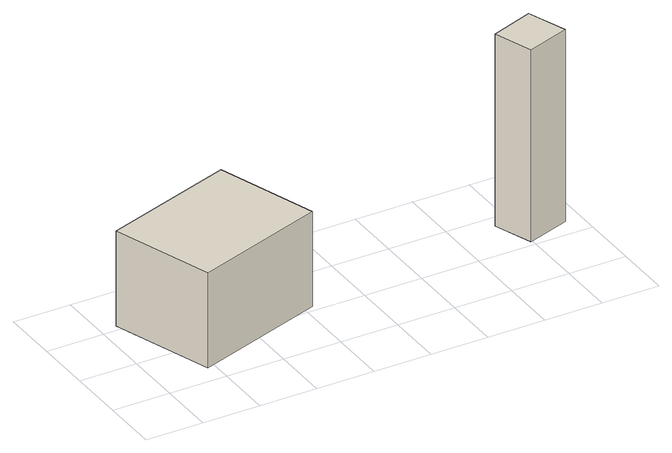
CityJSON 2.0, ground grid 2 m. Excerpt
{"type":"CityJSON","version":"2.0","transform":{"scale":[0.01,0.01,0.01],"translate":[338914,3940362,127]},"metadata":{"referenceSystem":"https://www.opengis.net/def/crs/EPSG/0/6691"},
"CityObjects":{
"building1":{"type":"Building","attributes":{"usage":"441","measuredHeight":3.8,"storeysAboveGround":1,"BuildingIDAttribute.prefecture":"14","BuildingIDAttribute.city":"14151","BuildingDetailAttribute.totalFloorArea":15.66,"BuildingDetailAttribute.buildingFootprintArea":15.66,"BuildingDetailAttribute.buildingStructureType":"610","BuildingDetailAttribute.buildingStructureOrgType":"2","BuildingDetailAttribute.orgUsage":"160","BuildingDetailAttribute.surveyYear":2015},"geometry":[{"type":"Solid","lod":"1","boundaries":[[[[0,1,2,3]],[[2,4,5,3]],[[1,6,4,2]],[[0,7,6,1]],[[3,5,7,0]],[[4,6,7,5]]]]}]},
"building2":{"type":"Building","attributes":{"measuredHeight":8.2,"BuildingIDAttribute.prefecture":"14","BuildingIDAttribute.city":"14151","BuildingDetailAttribute.surveyYear":2015},"geometry":[{"type":"Solid","lod":"1","boundaries":[[[[8,9,10,11]],[[10,12,13,11]],[[9,14,12,10]],[[8,15,14,9]],[[11,13,15,8]],[[12,14,15,13]]]]}]}
},
"vertices":[
[57,424,28],[513,575,28],[630,223,28],[175,71,28],[630,223,365],[175,71,365],[513,575,365],[57,424,365],
[1389,209,35],[1340,344,35],[1490,398,35],[1539,260,35],[1490,398,716],[1539,260,716],[1340,344,716],[1389,209,716]
]}
